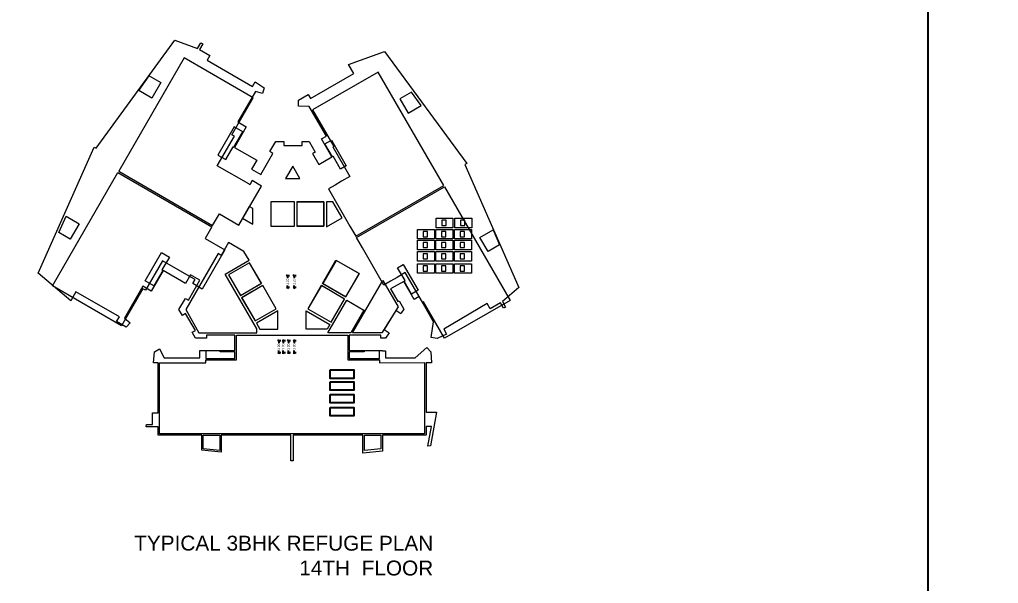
# Model space of a CAD drawing. Header units: metres. Extents: x 256329 to 886268, y -249371 to 355.
# Drawn here: x 287458.2 to 287557, y -936.6 to -879.8 of the extents above; entities that cross this region are included whole.
import ezdxf

# ---------------------------------------------------------------- set-up
doc = ezdxf.new("R2010")
doc.units = ezdxf.units.M
doc.header["$MEASUREMENT"] = 0
doc.header["$PDMODE"] = 35
doc.linetypes.add('DASHED', pattern=[0.75, 0.5, -0.25])
doc.layers.get('0').update_dxf_attribs({"lineweight": 18})
doc.layers.get('Defpoints').update_dxf_attribs({"lineweight": 20})
doc.layers.add('A_TEXT', color=4, linetype='Continuous', lineweight=0, transparency=0.3)
doc.layers.add('BLK_2_FLR_19_BATH', color=14, linetype='DASHED', lineweight=9, plot=False)
doc.layers.add('BLK_2_FLR_19_BLT_UP_AREA', color=7, linetype='Continuous', true_color=0x995f4c)
doc.layers.add('SPA COMMENT', color=7, linetype='Continuous', true_color=0xeb0505)
for name, color, linetype, lineweight in [('BLK_2_FLR_19_BLT_UP_AREA_DEDUCT', 14, 'DASHED', 9), ('BLK_2_FLR_19_CARPET_AREA', 14, 'DASHED', 9), ('BLK_2_FLR_19_EXIT_WIDTH_DOOR', 7, 'Continuous', 0), ('BLK_2_FLR_19_EXIT_WIDTH_STAIR', 7, 'Continuous', 0)]:
    doc.layers.add(name, color=color, linetype=linetype, lineweight=lineweight)
doc.layers.add('BLK_2_FLR_19_FAR_AREA_DEDUCT', color=7, linetype='Continuous')
doc.layers.add('BLK_2_FLR_19_UNITFA', color=5, linetype='Continuous')
for name, color, linetype, plot in [('BLK_2_FLR_19_LIFT_10', 2, 'Continuous', False), ('BLK_2_FLR_19_LIFT_11', 2, 'Continuous', False), ('BLK_2_FLR_19_LIFT_12', 2, 'Continuous', False), ('BLK_2_FLR_19_LIFT_7', 2, 'Continuous', False), ('BLK_2_FLR_19_LIFT_8', 2, 'Continuous', False), ('BLK_2_FLR_19_LIFT_9', 2, 'Continuous', False), ('BLK_2_FLR_19_WATER_CLOSET', 2, 'Continuous', False)]:
    doc.layers.add(name, color=color, linetype=linetype, plot=plot)
doc.styles.add('Arial', font='arial.ttf')
doc.styles.get("Standard").update_dxf_attribs({"font": 'arial.ttf'})
doc.dimstyles.new('METRIC DIM', dxfattribs={"dimtxt": 0.23, "dimasz": 0.18, "dimexe": 0.1, "dimexo": 0.1, "dimgap": 0.09, "dimtad": 0, "dimzin": 0, "dimdsep": 46, "dimtxsty": 'Standard', "dimblk": 'OBLIQUE', "dimcen": 0, "dimdle": 0.1, "dimclrd": 147, "dimclre": 147, "dimclrt": 7, "dimadec": 0, "dimazin": 0, "dimtfac": 1, "dimtofl": 0, "dimtmove": 0, "dimatfit": 2, "dimfxl": 0.125, "dimtolj": 1, "dimtzin": 0, "dimarcsym": 0})

# ---------------------------------------------------------------- blocks, each defined once
blk = doc.blocks.new('_Oblique')
at = {"color": 0, "linetype": 'ByBlock', "lineweight": -2}
blk.add_line((-0.5, -0.5), (0.5, 0.5), dxfattribs=at)
blk = doc.blocks.new('*D1518')
at = {"layer": 'BLK_2_FLR_19_EXIT_WIDTH_DOOR', "color": 147, "lineweight": -2, "transparency": 16777216}
for p, q in [((287485.949032, -912.062957), (287485.949032, -912.386257)), ((287486.156095, -912.162957), (287485.849032, -912.162957)), ((287486.156095, -913.364557), (287485.849032, -913.364557)), ((287485.949032, -913.464557), (287485.949032, -913.141257))]:
    blk.add_line(p, q, dxfattribs=at)
at = {"layer": 'Defpoints', "color": 0, "transparency": 16777216}
for p in [(287486.256095, -912.162957), (287485.949032, -913.364557), (287486.256095, -913.364557)]:
    blk.add_point(p, dxfattribs=at)
at = {"layer": 'BLK_2_FLR_19_EXIT_WIDTH_DOOR', "color": 147, "lineweight": -2, "transparency": 16777216, "xscale": 0.18, "yscale": 0.18, "zscale": 0.18}
for p, rotation in [((287485.949032, -912.162957), 90), ((287485.949032, -913.364557), 270)]:
    blk.add_blockref('_Oblique', p, dxfattribs=dict(at, rotation=rotation))
at = {"layer": 'BLK_2_FLR_19_EXIT_WIDTH_DOOR', "color": 7, "transparency": 16777216, "insert": (287485.949032, -912.763757), "char_height": 0.23, "attachment_point": 5, "rotation": 90}
blk.add_mtext('\\A1;1.20', dxfattribs=at)
blk = doc.blocks.new('*D1519')
at = {"layer": 'BLK_2_FLR_19_EXIT_WIDTH_DOOR', "color": 147, "lineweight": -2, "transparency": 16777216}
for p, q in [((287485.364124, -912.062957), (287485.364124, -912.386257)), ((287485.571187, -912.162957), (287485.264124, -912.162957)), ((287485.571187, -913.364557), (287485.264124, -913.364557)), ((287485.364124, -913.464557), (287485.364124, -913.141257))]:
    blk.add_line(p, q, dxfattribs=at)
at = {"layer": 'Defpoints', "color": 0, "transparency": 16777216}
for p in [(287485.671187, -912.162957), (287485.364124, -913.364557), (287485.671187, -913.364557)]:
    blk.add_point(p, dxfattribs=at)
at = {"layer": 'BLK_2_FLR_19_EXIT_WIDTH_DOOR', "color": 147, "lineweight": -2, "transparency": 16777216, "xscale": 0.18, "yscale": 0.18, "zscale": 0.18}
for p, rotation in [((287485.364124, -912.162957), 90), ((287485.364124, -913.364557), 270)]:
    blk.add_blockref('_Oblique', p, dxfattribs=dict(at, rotation=rotation))
at = {"layer": 'BLK_2_FLR_19_EXIT_WIDTH_DOOR', "color": 7, "transparency": 16777216, "insert": (287485.364124, -912.763757), "char_height": 0.23, "attachment_point": 5, "rotation": 90}
blk.add_mtext('\\A1;1.20', dxfattribs=at)
blk = doc.blocks.new('*D1520')
at = {"layer": 'BLK_2_FLR_19_EXIT_WIDTH_DOOR', "color": 147, "lineweight": -2, "transparency": 16777216}
for p, q in [((287484.843556, -912.062957), (287484.843556, -912.386257)), ((287485.05062, -912.162957), (287484.743556, -912.162957)), ((287485.05062, -913.364557), (287484.743556, -913.364557)), ((287484.843556, -913.464557), (287484.843556, -913.141257))]:
    blk.add_line(p, q, dxfattribs=at)
at = {"layer": 'Defpoints', "color": 0, "transparency": 16777216}
for p in [(287485.15062, -912.162957), (287484.843556, -913.364557), (287485.15062, -913.364557)]:
    blk.add_point(p, dxfattribs=at)
at = {"layer": 'BLK_2_FLR_19_EXIT_WIDTH_DOOR', "color": 147, "lineweight": -2, "transparency": 16777216, "xscale": 0.18, "yscale": 0.18, "zscale": 0.18}
for p, rotation in [((287484.843556, -912.162957), 90), ((287484.843556, -913.364557), 270)]:
    blk.add_blockref('_Oblique', p, dxfattribs=dict(at, rotation=rotation))
at = {"layer": 'BLK_2_FLR_19_EXIT_WIDTH_DOOR', "color": 7, "transparency": 16777216, "insert": (287484.843556, -912.763757), "char_height": 0.23, "attachment_point": 5, "rotation": 90}
blk.add_mtext('\\A1;1.20', dxfattribs=at)
blk = doc.blocks.new('*D1521')
at = {"layer": 'BLK_2_FLR_19_EXIT_WIDTH_DOOR', "color": 147, "lineweight": -2, "transparency": 16777216}
for p, q in [((287484.393177, -912.062957), (287484.393177, -912.386257)), ((287484.600241, -912.162957), (287484.293177, -912.162957)), ((287484.600241, -913.364557), (287484.293177, -913.364557)), ((287484.393177, -913.464557), (287484.393177, -913.141257))]:
    blk.add_line(p, q, dxfattribs=at)
at = {"layer": 'Defpoints', "color": 0, "transparency": 16777216}
for p in [(287484.700241, -912.162957), (287484.393177, -913.364557), (287484.700241, -913.364557)]:
    blk.add_point(p, dxfattribs=at)
at = {"layer": 'BLK_2_FLR_19_EXIT_WIDTH_DOOR', "color": 147, "lineweight": -2, "transparency": 16777216, "xscale": 0.18, "yscale": 0.18, "zscale": 0.18}
for p, rotation in [((287484.393177, -912.162957), 90), ((287484.393177, -913.364557), 270)]:
    blk.add_blockref('_Oblique', p, dxfattribs=dict(at, rotation=rotation))
at = {"layer": 'BLK_2_FLR_19_EXIT_WIDTH_DOOR', "color": 7, "transparency": 16777216, "insert": (287484.393177, -912.763757), "char_height": 0.23, "attachment_point": 5, "rotation": 90}
blk.add_mtext('\\A1;1.20', dxfattribs=at)
blk = doc.blocks.new('*D1522')
at = {"layer": 'BLK_2_FLR_19_EXIT_WIDTH_STAIR', "color": 147, "lineweight": -2, "transparency": 16777216}
for p, q in [((287485.474879, -905.59498), (287485.167816, -905.59498)), ((287485.267816, -905.49498), (287485.267816, -905.81828)), ((287485.474879, -906.79658), (287485.167816, -906.79658)), ((287485.267816, -906.89658), (287485.267816, -906.57328))]:
    blk.add_line(p, q, dxfattribs=at)
at = {"layer": 'Defpoints', "color": 0, "transparency": 16777216}
for p in [(287485.574879, -905.59498), (287485.267816, -906.79658), (287485.574879, -906.79658)]:
    blk.add_point(p, dxfattribs=at)
at = {"layer": 'BLK_2_FLR_19_EXIT_WIDTH_STAIR', "color": 147, "lineweight": -2, "transparency": 16777216, "xscale": 0.18, "yscale": 0.18, "zscale": 0.18}
for p, rotation in [((287485.267816, -905.59498), 90), ((287485.267816, -906.79658), 270)]:
    blk.add_blockref('_Oblique', p, dxfattribs=dict(at, rotation=rotation))
at = {"layer": 'BLK_2_FLR_19_EXIT_WIDTH_STAIR', "color": 7, "transparency": 16777216, "insert": (287485.267816, -906.19578), "char_height": 0.23, "attachment_point": 5, "rotation": 90}
blk.add_mtext('\\A1;1.20', dxfattribs=at)
blk = doc.blocks.new('*D1523')
at = {"layer": 'BLK_2_FLR_19_EXIT_WIDTH_STAIR', "color": 147, "lineweight": -2, "transparency": 16777216}
for p, q in [((287486.135825, -905.59498), (287485.828761, -905.59498)), ((287485.928761, -905.49498), (287485.928761, -905.81828)), ((287486.135825, -906.79658), (287485.828761, -906.79658)), ((287485.928761, -906.89658), (287485.928761, -906.57328))]:
    blk.add_line(p, q, dxfattribs=at)
at = {"layer": 'Defpoints', "color": 0, "transparency": 16777216}
for p in [(287486.235825, -905.59498), (287485.928761, -906.79658), (287486.235825, -906.79658)]:
    blk.add_point(p, dxfattribs=at)
at = {"layer": 'BLK_2_FLR_19_EXIT_WIDTH_STAIR', "color": 147, "lineweight": -2, "transparency": 16777216, "xscale": 0.18, "yscale": 0.18, "zscale": 0.18}
for p, rotation in [((287485.928761, -905.59498), 90), ((287485.928761, -906.79658), 270)]:
    blk.add_blockref('_Oblique', p, dxfattribs=dict(at, rotation=rotation))
at = {"layer": 'BLK_2_FLR_19_EXIT_WIDTH_STAIR', "color": 7, "transparency": 16777216, "insert": (287485.928761, -906.19578), "char_height": 0.23, "attachment_point": 5, "rotation": 90}
blk.add_mtext('\\A1;1.20', dxfattribs=at)

msp = doc.modelspace()

# ---------------------------------------------------------------- linework, layer by layer
at = {"layer": 'BLK_2_FLR_19_BATH', "color": 3, "linetype": 'ByBlock', "lineweight": 9}
for points in [[(287501.954013, -900.755125), (287500.252213, -900.755125), (287500.252213, -899.801289), (287501.954013, -899.801289)], [(287503.837415, -900.755125), (287502.135615, -900.755125), (287502.135615, -899.801289), (287503.837415, -899.801289)], [(287500.088158, -901.888206), (287498.386358, -901.888206), (287498.386358, -900.93437), (287500.088158, -900.93437)], [(287501.936466, -901.888206), (287500.234666, -901.888206), (287500.234666, -900.93437), (287501.936466, -900.93437)], [(287503.819868, -901.888206), (287502.118068, -901.888206), (287502.118068, -900.93437), (287503.819868, -900.93437)], [(287500.088158, -902.974076), (287498.386358, -902.974076), (287498.386358, -902.02024), (287500.088158, -902.02024)], [(287501.936466, -902.974076), (287500.234666, -902.974076), (287500.234666, -902.02024), (287501.936466, -902.02024)], [(287503.819868, -902.974076), (287502.118068, -902.974076), (287502.118068, -902.02024), (287503.819868, -902.02024)], [(287500.088158, -904.123681), (287498.386358, -904.123681), (287498.386358, -903.169845), (287500.088158, -903.169845)], [(287501.936466, -904.123681), (287500.234666, -904.123681), (287500.234666, -903.169845), (287501.936466, -903.169845)], [(287503.819868, -904.123681), (287502.118068, -904.123681), (287502.118068, -903.169845), (287503.819868, -903.169845)], [(287500.088158, -905.355907), (287498.386358, -905.355907), (287498.386358, -904.402071), (287500.088158, -904.402071)], [(287501.936466, -905.355907), (287500.234666, -905.355907), (287500.234666, -904.402071), (287501.936466, -904.402071)], [(287503.819868, -905.355907), (287502.118068, -905.355907), (287502.118068, -904.402071), (287503.819868, -904.402071)]]:
    msp.add_lwpolyline(points, close=True, dxfattribs=at)
at = {"layer": 'BLK_2_FLR_19_BLT_UP_AREA', "color": 14, "linetype": 'ByBlock', "lineweight": 9, "elevation": 0.042641}
msp.add_lwpolyline([(287486.365966, -887.895741), (287487.349733, -887.327617), (287487.574462, -887.716822), (287491.938058, -885.197032), (287491.418406, -884.298478), (287495.058396, -882.972561), (287503.338933, -894.272497), (287503.142689, -894.385728), (287508.607894, -906.796634), (287506.933932, -908.209523), (287507.264794, -908.781551), (287507.057572, -908.882659), (287506.740457, -908.334994), (287505.700734, -908.939074), (287505.397157, -908.412504), (287501.020802, -911.003344), (287501.295671, -911.479307), (287500.343558, -911.937937), (287499.755393, -911.819448), (287499.999097, -910.236021), (287498.534417, -907.700871), (287498.038821, -907.987127), (287496.990104, -906.170697), (287495.667594, -906.934248), (287496.391475, -908.191503), (287496.511549, -908.122277), (287496.994832, -908.960158), (287496.771096, -909.307693), (287496.689985, -909.432364), (287496.18159, -909.11871), (287495.005481, -911.02708), (287495.512051, -911.348649), (287495.152509, -911.905903), (287494.678095, -911.905902), (287494.678095, -911.597013), (287491.488057, -911.597013), (287491.487927, -913.129354), (287494.842446, -913.129353), (287494.842446, -913.157525), (287495.142575, -913.157546), (287495.142547, -913.867884), (287498.156126, -913.868004), (287499.315082, -912.823624), (287499.718135, -913.268074), (287499.794463, -914.367268), (287499.242447, -914.367331), (287499.242408, -919.358458), (287500.283705, -919.358492), (287499.669295, -922.757239), (287499.430903, -922.783042), (287499.791042, -920.788751), (287499.242446, -920.788715), (287499.242446, -921.689502), (287494.842508, -921.690128), (287494.842446, -923.278486), (287492.872353, -923.491235), (287492.872063, -921.689491), (287485.842567, -921.68853), (287485.841435, -924.24997), (287485.611465, -924.274861), (287485.611287, -921.689479), (287478.580898, -921.689034), (287478.580983, -923.390284), (287476.611095, -923.205885), (287476.60996, -921.688944), (287472.211414, -921.689456), (287472.211042, -920.838295), (287471.628578, -920.8382), (287471.012329, -920.838165), (287471.031347, -920.608154), (287471.659773, -920.608195), (287471.66043, -919.408948), (287472.211095, -919.408948), (287472.211094, -914.387794), (287471.75119, -914.388536), (287471.837246, -913.280185), (287472.3569, -912.980253), (287472.84417, -913.880513), (287476.429505, -913.881003), (287476.429539, -913.130957), (287479.965357, -913.131151), (287479.965741, -911.59526), (287477.094635, -911.595239), (287477.094812, -911.901386), (287475.994684, -911.901551), (287475.6503, -911.305113), (287475.974631, -911.117838), (287474.986594, -909.415639), (287474.662237, -909.601387), (287474.320379, -909.009898), (287474.967893, -907.886407), (287475.271135, -908.061178), (287476.42907, -906.039072), (287475.492582, -905.495727), (287474.987745, -906.36926), (287472.729202, -905.087874), (287471.533062, -907.161663), (287470.675712, -906.666161), (287468.816567, -909.872253), (287469.400795, -910.337066), (287468.985316, -910.776574), (287468.036449, -910.228188), (287468.31371, -909.748446), (287463.928017, -907.213842), (287463.406672, -908.11594), (287460.119088, -905.331933), (287465.761952, -892.639258), (287465.956874, -892.751908), (287473.89136, -881.854563), (287476.191386, -882.672842), (287476.520941, -882.102479), (287476.7123, -882.231147), (287476.39492, -882.780553), (287477.433888, -883.381008), (287477.158742, -883.857091), (287481.74157, -886.505676), (287482.016956, -886.037289), (287482.91449, -886.640593), (287482.731273, -887.230326), (287482.037236, -887.005411), (287480.253611, -890.091665), (287481.111673, -890.587562), (287479.911453, -892.660236), (287482.159332, -893.960074), (287481.644226, -894.851376), (287482.581634, -895.393128), (287483.801655, -893.260027), (287483.498414, -893.085256), (287484.081249, -892.073989), (287484.896712, -892.075343), (287484.896931, -892.450221), (287486.755388, -892.450254), (287486.755388, -892.075227), (287487.444118, -892.073995), (287488.053796, -893.130943), (287487.785696, -893.285684), (287488.421428, -894.386799), (287489.745695, -893.62223), (287488.694871, -891.802108), (287489.191357, -891.516158), (287487.464384, -888.526387), (287486.367549, -888.496279)], close=True, dxfattribs=at)
at = {"layer": 'BLK_2_FLR_19_BLT_UP_AREA_DEDUCT', "color": 14, "linetype": 'ByBlock', "lineweight": 9}
for points, elevation in [([(287471.329657, -885.457818), (287472.494011, -886.127558), (287471.595742, -887.681857), (287470.269075, -886.914364)], 0.042641), ([(287496.593988, -887.763119), (287497.418442, -889.192366), (287498.745304, -888.4263), (287497.764224, -887.08748)], 0.042641), ([(287480.766744, -891.081211), (287479.890306, -890.574687), (287478.241204, -893.42817), (287479.030235, -893.884171), (287479.781112, -892.584908), (287479.868122, -892.635223)], 0.042641), ([(287489.038361, -892.297062), (287489.696372, -891.917367), (287491.196939, -894.516417), (287490.625606, -894.846277), (287489.875175, -893.547467), (287489.788992, -893.597223)], 0.042641), ([(287486.520896, -895.795995), (287485.794316, -894.536813), (287485.067314, -895.795631)], 0.042641), ([(287483.58196, -900.595397), (287485.978277, -900.595397), (287485.978277, -898.145997), (287483.58196, -898.145997)], 0.042641), ([(287486.232573, -898.14606), (287488.932573, -898.145501), (287488.93196, -900.596736), (287486.23196, -900.59606)], 0.042641), ([(287489.18236, -900.657948), (287490.768553, -899.748757), (287489.843001, -898.146964), (287489.182572, -898.146798)], 0.042641), ([(287480.737996, -899.78691), (287481.779616, -900.388514), (287481.781118, -898.818315), (287481.412983, -898.606144)], 0.042641), ([(287462.936671, -899.601815), (287464.262093, -900.367046), (287463.365744, -901.92244), (287462.202911, -901.250573)], 0.042641), ([(287504.663226, -901.740676), (287505.990057, -900.974556), (287506.659257, -902.494253), (287505.493027, -903.166763)], 0.042641), ([(287470.912153, -906.109819), (287472.560707, -903.257283), (287473.349738, -903.713284), (287472.598861, -905.012546), (287472.685884, -905.062839), (287471.788188, -906.616113)], -0.042641), ([(287488.813746, -906.386439), (287491.134015, -907.724926), (287492.475878, -905.382929), (287490.166191, -904.049582)], 0.042641), ([(287480.527789, -907.603115), (287482.649446, -906.379403), (287481.439272, -904.283722), (287479.316978, -905.507801)], 0.042641), ([(287496.37035, -904.796448), (287496.941699, -904.466583), (287498.441709, -907.064707), (287497.783859, -907.44468), (287497.034177, -906.145222), (287497.120354, -906.095505)], 0.042641), ([(287491.826116, -911.347014), (287494.87595, -906.067504), (287496.424814, -908.749263), (287494.769844, -911.347013)], 0.042641), ([(287482.00225, -910.156966), (287484.124599, -908.934216), (287482.774454, -906.595905), (287480.652161, -907.81875)], 0.042641), ([(287487.3293, -908.935761), (287489.667635, -910.285646), (287491.01752, -907.947311), (287488.679185, -906.597426)], 0.042641), ([(287491.234309, -908.071822), (287492.966283, -909.071921), (287491.65257, -911.347014), (287489.343032, -911.347014)], 0.042641), ([(287482.130629, -910.379305), (287482.48639, -910.995447), (287484.296639, -910.996873), (287484.297121, -909.123029)], 0.042641), ([(287487.155116, -909.123874), (287489.542646, -910.502159), (287489.25644, -910.996969), (287487.155084, -910.996932)], 0.042641), ([(287491.487992, -913.929341), (287494.542164, -913.929341), (287494.540776, -913.179954), (287492.987988, -913.179822), (287492.987979, -913.28033), (287491.487992, -913.280332)], 0.042641), ([(287493.022353, -921.690033), (287494.691611, -921.690732), (287494.692447, -923.041457), (287493.021069, -923.222406)], 0.042641)]:
    msp.add_lwpolyline(points, close=True, dxfattribs=dict(at, elevation=elevation))
for points in [[(287477.029602, -913.179944), (287477.029518, -913.929341), (287479.965549, -913.929341), (287479.965549, -913.279354), (287478.465562, -913.279354), (287478.465553, -913.179822)], [(287476.761094, -921.690842), (287478.431188, -921.690842), (287478.431188, -923.222267), (287476.761094, -923.041457)]]:
    msp.add_lwpolyline(points, close=True, dxfattribs=at)
at = {"layer": 'BLK_2_FLR_19_CARPET_AREA', "color": 14, "linetype": 'ByBlock', "lineweight": 9, "elevation": 0.042641}
for points in [[(287477.715276, -900.536504), (287478.391674, -899.366066), (287480.368934, -900.509378), (287482.660156, -896.554621), (287481.717291, -896.009738), (287481.48183, -896.417146), (287481.351957, -896.342092), (287478.184356, -894.511531), (287479.907883, -891.529077), (287479.666311, -891.389476), (287481.818092, -887.665954), (287474.848317, -883.638111), (287468.245347, -895.063924), (287477.715276, -900.536504)], [(287491.553181, -900.586138), (287492.153174, -901.625354), (287501.021874, -896.504998), (287494.411647, -885.056571), (287487.797995, -888.875943), (287489.922989, -892.555599), (287489.824985, -892.612183), (287491.550002, -895.59995), (287490.718848, -896.079823), (287490.718848, -896.079823), (287490.069327, -896.454826), (287490.069327, -896.454826), (287489.393296, -896.845114), (287491.553181, -900.586138)], [(287477.64016, -900.666483), (287476.96374, -901.836908), (287478.941544, -902.979281), (287476.658889, -906.938989), (287475.716035, -906.394089), (287475.951474, -905.986669), (287475.821602, -905.911613), (287472.654034, -904.080994), (287470.930397, -907.063384), (287470.68883, -906.923773), (287468.53691, -910.647215), (287461.567208, -906.619245), (287468.170421, -895.193572), (287477.64016, -900.666483)], [(287492.828166, -902.794473), (287492.228148, -901.755273), (287501.096874, -896.634902), (287507.706408, -908.083729), (287501.091914, -911.901645), (287498.96773, -908.22152), (287498.869725, -908.278103), (287497.144747, -905.290314), (287496.313588, -905.770179), (287496.313588, -905.770179), (287495.664067, -906.14518), (287495.664067, -906.14518), (287494.988052, -906.535497), (287492.828166, -902.794473)]]:
    msp.add_lwpolyline(points, close=True, dxfattribs=at)
at = {"layer": 'BLK_2_FLR_19_FAR_AREA_DEDUCT', "color": 14, "linetype": 'ByBlock', "lineweight": 9, "elevation": 0.042641}
for points in [[(287476.339853, -911.343914), (287482.18214, -911.345375), (287482.182224, -910.968628), (287478.988653, -905.431655), (287481.393118, -904.043676), (287480.876848, -903.153669), (287479.312408, -902.252048), (287478.564862, -903.547867), (287478.261621, -903.373096), (287475.009127, -909.016439)], [(287480.115549, -911.597057), (287491.337992, -911.597057), (287491.337992, -914.079342), (287494.542404, -914.079341), (287494.542437, -914.36787), (287499.092447, -914.33958), (287499.091042, -920.788705), (287499.092446, -921.53952), (287494.84128, -921.547471), (287472.361408, -921.539475), (287472.361096, -914.387552), (287477.029467, -914.388075), (287477.029501, -914.079341), (287480.11555, -914.079342)]]:
    msp.add_lwpolyline(points, close=True, dxfattribs=at)
at = {"layer": 'BLK_2_FLR_19_LIFT_10', "color": 1, "linetype": 'ByBlock', "lineweight": 9, "elevation": -0.038814}
msp.add_lwpolyline([(287484.114031, -908.924759), (287482.76207, -906.587623), (287480.640757, -907.813401), (287481.992718, -910.150536)], close=True, dxfattribs=at)
at = {"layer": 'BLK_2_FLR_19_LIFT_11', "color": 1, "linetype": 'ByBlock', "lineweight": 9, "elevation": -0.038814}
msp.add_lwpolyline([(287491.006117, -907.940728), (287488.667782, -906.590843), (287487.317897, -908.929178), (287489.656232, -910.279063)], close=True, dxfattribs=at)
at = {"layer": 'BLK_2_FLR_19_LIFT_12', "color": 2, "linetype": 'ByBlock', "lineweight": 9, "elevation": 0.042641}
msp.add_lwpolyline([(287490.149675, -904.040047), (287492.475878, -905.382929), (287491.125993, -907.721264), (287488.797229, -906.376904)], close=True, dxfattribs=at)
at = {"layer": 'BLK_2_FLR_19_LIFT_7', "color": 1, "linetype": 'ByBlock', "lineweight": 9, "elevation": -0.038814}
msp.add_lwpolyline([(287486.219943, -900.590153), (287488.920556, -900.590153), (287488.920556, -898.140828), (287486.219943, -898.140828)], close=True, dxfattribs=at)
at = {"layer": 'BLK_2_FLR_19_LIFT_8', "color": 1, "linetype": 'ByBlock', "lineweight": 9, "elevation": -0.038814}
msp.add_lwpolyline([(287483.570556, -900.588814), (287485.971169, -900.588814), (287485.971169, -898.139415), (287483.570556, -898.139415)], close=True, dxfattribs=at)
at = {"layer": 'BLK_2_FLR_19_LIFT_9', "color": 1, "linetype": 'ByBlock', "lineweight": 9, "elevation": 0.078183}
msp.add_lwpolyline([(287481.433772, -904.287146), (287479.306678, -905.500581), (287480.516064, -907.597399), (287482.649043, -906.365794)], close=True, dxfattribs=at)
at = {"layer": 'BLK_2_FLR_19_UNITFA', "color": 5}
for points in [[(287489.553507, -915.104823), (287491.959589, -915.104823), (287491.959589, -915.955545), (287489.553507, -915.955545)], [(287489.553507, -916.294558), (287491.959589, -916.294558), (287491.959589, -917.14528), (287489.553507, -917.14528)], [(287489.553507, -917.564553), (287491.959589, -917.564553), (287491.959589, -918.415276), (287489.553507, -918.415276)], [(287489.553507, -918.886482), (287491.959589, -918.886482), (287491.959589, -919.737204), (287489.553507, -919.737204)]]:
    msp.add_lwpolyline(points, close=True, dxfattribs=at)
at = {"layer": 'BLK_2_FLR_19_WATER_CLOSET', "color": 3, "linetype": 'ByBlock', "lineweight": 9}
for points in [[(287501.265207, -900.012848), (287500.812608, -900.012848), (287500.812608, -900.529208), (287501.265207, -900.529208)], [(287503.148609, -900.012848), (287502.696011, -900.012848), (287502.696011, -900.529208), (287503.148609, -900.529208)], [(287499.399351, -901.145929), (287498.946753, -901.145929), (287498.946753, -901.66229), (287499.399351, -901.66229)], [(287501.247659, -901.145929), (287500.795061, -901.145929), (287500.795061, -901.66229), (287501.247659, -901.66229)], [(287503.131062, -901.145929), (287502.678463, -901.145929), (287502.678463, -901.66229), (287503.131062, -901.66229)], [(287499.399351, -902.231799), (287498.946753, -902.231799), (287498.946753, -902.748159), (287499.399351, -902.748159)], [(287501.247659, -902.231799), (287500.795061, -902.231799), (287500.795061, -902.748159), (287501.247659, -902.748159)], [(287503.131062, -902.231799), (287502.678463, -902.231799), (287502.678463, -902.748159), (287503.131062, -902.748159)], [(287499.399351, -903.381404), (287498.946753, -903.381404), (287498.946753, -903.897764), (287499.399351, -903.897764)], [(287501.247659, -903.381404), (287500.795061, -903.381404), (287500.795061, -903.897764), (287501.247659, -903.897764)], [(287503.131062, -903.381404), (287502.678463, -903.381404), (287502.678463, -903.897764), (287503.131062, -903.897764)], [(287499.399351, -904.61363), (287498.946753, -904.61363), (287498.946753, -905.12999), (287499.399351, -905.12999)], [(287501.247659, -904.61363), (287500.795061, -904.61363), (287500.795061, -905.12999), (287501.247659, -905.12999)], [(287503.131062, -904.61363), (287502.678463, -904.61363), (287502.678463, -905.12999), (287503.131062, -905.12999)]]:
    msp.add_lwpolyline(points, close=True, dxfattribs=at)
at = {"layer": 'SPA COMMENT'}
msp.add_lwpolyline([(287549.868044, -583.736411), (287389.515913, -583.736411), (287389.515913, -1396.857161), (287549.868044, -1396.857161)], close=True, dxfattribs=at)

# ---------------------------------------------------------------- texts
at = {"layer": 'A_TEXT', "lineweight": 0, "insert": (287499.959604, -935.847719, 0.81762), "char_height": 1.5, "width": 38.917378, "attachment_point": 9, "rotation": 359.96769492, "style": 'Arial'}
msp.add_mtext('TYPICAL 3BHK REFUGE PLAN \\P14TH  FLOOR', dxfattribs=at)

# ---------------------------------------------------------------- dimensions: what is measured, and where the dimension line sits
at = {"layer": 'BLK_2_FLR_19_EXIT_WIDTH_DOOR', "color": 1}
for base, p1, p2, picture, middle in [((287484.393177, -913.364557), (287484.700241, -912.162957), (287484.700241, -913.364557), '*D1521', (287484.393177, -912.763757)), ((287484.843556, -913.364557), (287485.15062, -912.162957), (287485.15062, -913.364557), '*D1520', (287484.843556, -912.763757)), ((287485.364124, -913.364557), (287485.671187, -912.162957), (287485.671187, -913.364557), '*D1519', (287485.364124, -912.763757)), ((287485.949032, -913.364557), (287486.256095, -912.162957), (287486.256095, -913.364557), '*D1518', (287485.949032, -912.763757))]:
    dim = msp.add_linear_dim(base=base, p1=p1, p2=p2, angle=90, dimstyle='METRIC DIM', override={"dimfxl": 0.18}, dxfattribs=at)
    dim.commit()
    dim.dimension.update_dxf_attribs({"geometry": picture, "text_midpoint": middle})
at = {"layer": 'BLK_2_FLR_19_EXIT_WIDTH_STAIR', "color": 7}
for base, p1, p2, picture, middle in [((287485.267816, -906.79658, -0.081455), (287485.574879, -905.59498, -0.081455), (287485.574879, -906.79658, -0.081455), '*D1522', (287485.267816, -906.19578, -0.081455)), ((287485.928761, -906.79658, -0.081455), (287486.235825, -905.59498, -0.081455), (287486.235825, -906.79658, -0.081455), '*D1523', (287485.928761, -906.19578, -0.081455))]:
    dim = msp.add_linear_dim(base=base, p1=p1, p2=p2, angle=90, dimstyle='METRIC DIM', override={"dimfxl": 0.18}, dxfattribs=at)
    dim.commit()
    dim.dimension.update_dxf_attribs({"geometry": picture, "text_midpoint": middle})

doc.saveas('drawing.dxf')
